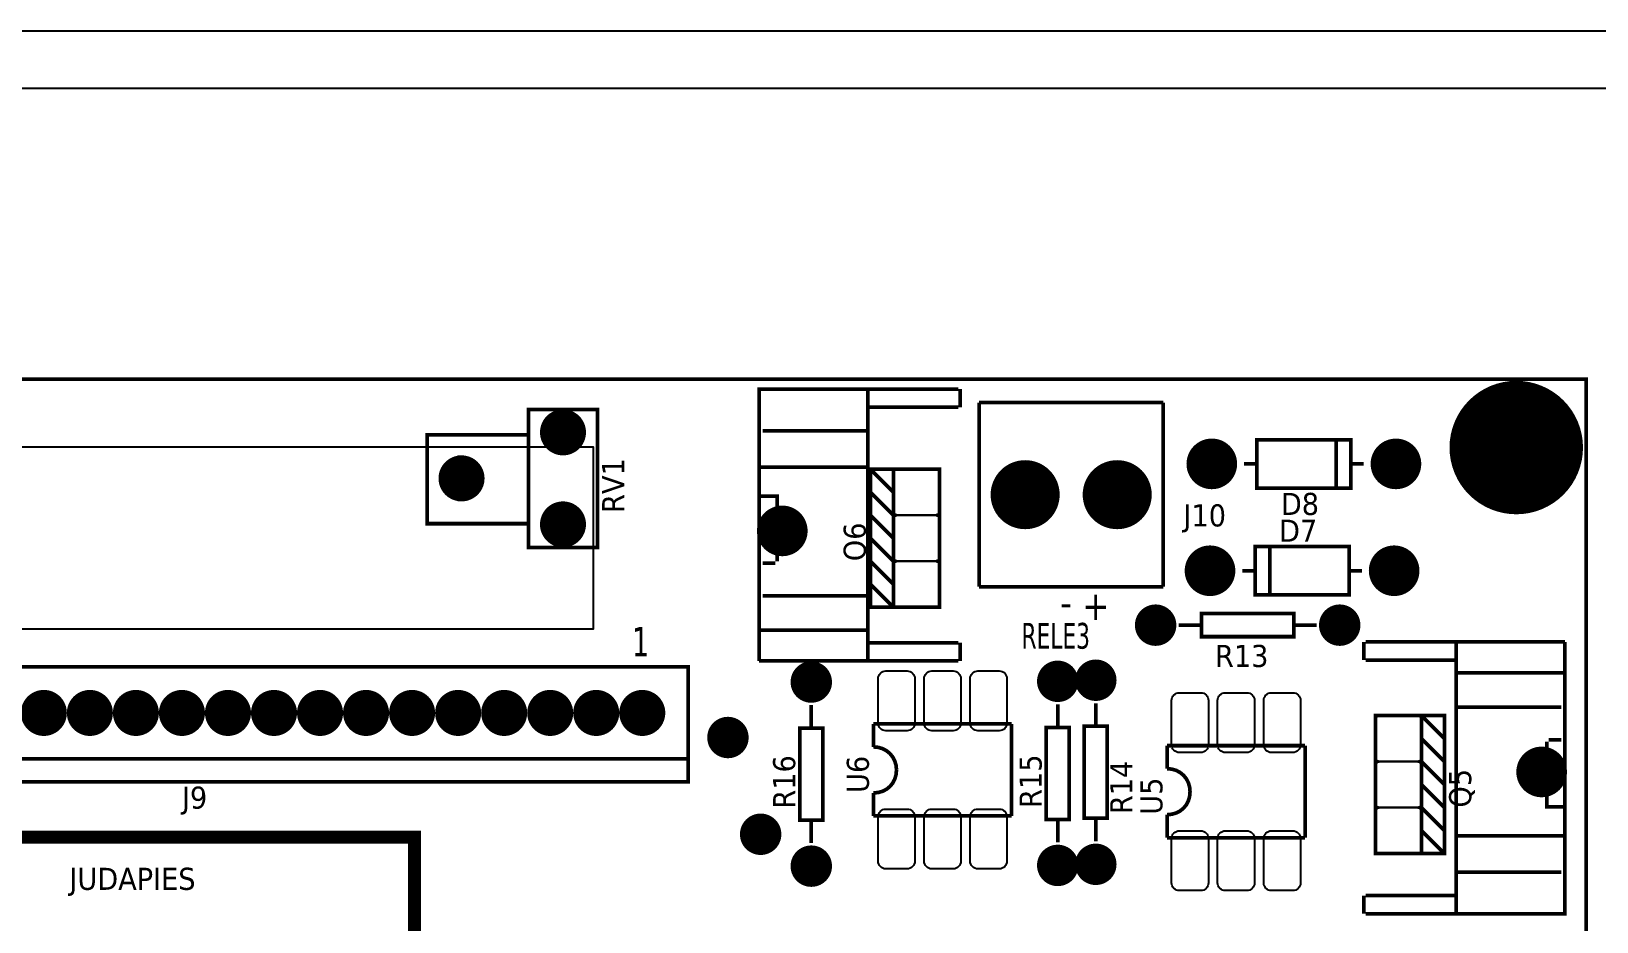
# Model space of a CAD drawing. Header units: millimetres. Extents: x 123.5 to 144.3, y 105.4 to 121.6.
# Drawn here: x 128.6 to 133.7, y 113.03 to 115.93 of the extents above; entities that cross this region are included whole.
import ezdxf

# ---------------------------------------------------------------- set-up
doc = ezdxf.new("R2010")
doc.units = ezdxf.units.MM
doc.layers.add('DESC', color=250, linetype='Continuous')
doc.layers.add('WIRES', color=7, linetype='Continuous')
doc.styles.get("Standard").update_dxf_attribs({"font": 'tahoma.ttf'})

# ---------------------------------------------------------------- blocks, each defined once
blk = doc.blocks.new('EPAD')
at = {"const_width": 0.5}
blk.add_lwpolyline([(-0.25, 0, 1), (0.25, 0, 1)], format="xyb", close=True, dxfattribs=at)
blk = doc.blocks.new('TarIncu')
for points, const_width in [([(128.0244, 112.5934), (132.4049, 112.5934), (132.4049, 116.2458), (128.0244, 116.2458), (128.0244, 112.5934)], 0.008), ([(128.0244, 112.5934), (132.4049, 112.5934), (132.4049, 116.2458), (128.0244, 116.2458), (128.0244, 112.5934)], 0.008), ([(128.0244, 112.5934), (132.4049, 112.5934), (132.4049, 116.2458), (128.0244, 116.2458), (128.0244, 112.5934)], 0.008), ([(130.6077, 115.6338), (130.6077, 116.2244), (131.0408, 116.2244)], 0.008), ([(130.6077, 115.6338), (130.6077, 116.2244), (131.0408, 116.2244)], 0.008), ([(130.6077, 115.6338), (130.6077, 116.2244), (131.0408, 116.2244)], 0.008), ([(130.8439, 115.6338), (130.8439, 116.2204)], 0.008), ([(130.8439, 115.6338), (130.8439, 116.2204)], 0.008), ([(130.8439, 115.6338), (130.8439, 116.2204)], 0.008), ([(131.0447, 116.185), (131.0447, 116.2244)], 0.008), ([(131.0447, 116.185), (131.0447, 116.2244)], 0.008), ([(131.0447, 116.185), (131.0447, 116.2244)], 0.008), ([(130.1068, 115.8804), (130.2568, 115.8804), (130.2568, 116.1804), (130.1068, 116.1804), (130.1068, 115.8804)], 0.008), ([(130.1068, 115.8804), (130.2568, 115.8804), (130.2568, 116.1804), (130.1068, 116.1804), (130.1068, 115.8804)], 0.008), ([(130.1068, 115.8804), (130.2568, 115.8804), (130.2568, 116.1804), (130.1068, 116.1804), (130.1068, 115.8804)], 0.008), ([(131.0408, 116.185), (130.8439, 116.185)], 0.008), ([(131.0408, 116.185), (130.8439, 116.185)], 0.008), ([(131.0408, 116.185), (130.8439, 116.185)], 0.008), ([(131.0858, 115.795), (131.0858, 116.195)], 0.008), ([(131.4858, 116.195), (131.0858, 116.195)], 0.008), ([(131.0858, 115.795), (131.0858, 116.195)], 0.008), ([(131.4858, 116.195), (131.0858, 116.195)], 0.008), ([(131.0858, 115.795), (131.0858, 116.195)], 0.008), ([(131.4858, 116.195), (131.0858, 116.195)], 0.008), ([(131.4858, 115.795), (131.4858, 116.195)], 0.008), ([(131.4858, 115.795), (131.4858, 116.195)], 0.008), ([(131.4858, 115.795), (131.4858, 116.195)], 0.008), ([(130.6156, 116.1338), (130.8439, 116.1338)], 0.008), ([(130.6156, 116.1338), (130.8439, 116.1338)], 0.008), ([(130.6156, 116.1338), (130.8439, 116.1338)], 0.008), ([(129.8866, 115.932), (130.107, 115.932), (130.107, 116.1249), (129.8866, 116.1249), (129.8866, 115.932)], 0.008), ([(129.8866, 115.932), (130.107, 115.932), (130.107, 116.1249), (129.8866, 116.1249), (129.8866, 115.932)], 0.008), ([(129.8866, 115.932), (130.107, 115.932), (130.107, 116.1249), (129.8866, 116.1249), (129.8866, 115.932)], 0.008), ([(131.6893, 116.0089), (131.8933, 116.0089), (131.8933, 116.1139), (131.6893, 116.1139), (131.6893, 116.0089)], 0.008), ([(131.6893, 116.0089), (131.8933, 116.0089), (131.8933, 116.1139), (131.6893, 116.1139), (131.6893, 116.0089)], 0.008), ([(131.6893, 116.0089), (131.8933, 116.0089), (131.8933, 116.1139), (131.6893, 116.1139), (131.6893, 116.0089)], 0.008), ([(131.8613, 116.0099), (131.8613, 116.1129)], 0.008), ([(131.8613, 116.0099), (131.8613, 116.1129)], 0.008), ([(131.8613, 116.0099), (131.8613, 116.1129)], 0.008), ([(129.9568, 115.9804), (129.9568, 116.0804)], 0.008), ([(129.9568, 115.9804), (129.9568, 116.0804)], 0.008), ([(129.9568, 115.9804), (129.9568, 116.0804)], 0.008), ([(131.6893, 116.0619), (131.6613, 116.0619)], 0.008), ([(131.6893, 116.0619), (131.6613, 116.0619)], 0.008), ([(131.6893, 116.0619), (131.6613, 116.0619)], 0.008), ([(131.9213, 116.0619), (131.8933, 116.0619)], 0.008), ([(131.9213, 116.0619), (131.8933, 116.0619)], 0.008), ([(131.9213, 116.0619), (131.8933, 116.0619)], 0.008), ([(130.6117, 116.0551), (130.8439, 116.0551)], 0.008), ([(130.6117, 116.0551), (130.8439, 116.0551)], 0.008), ([(130.6117, 116.0551), (130.8439, 116.0551)], 0.008), ([(130.8996, 115.7505), (130.9996, 115.7505), (130.9996, 116.0505), (130.8996, 116.0505), (130.8996, 115.7505), (130.8496, 115.7505), (130.8496, 116.0505), (130.8996, 116.0505)], 0.008), ([(130.8996, 116.0005), (130.8496, 116.0505)], 0.008), ([(130.8996, 115.7505), (130.9996, 115.7505), (130.9996, 116.0505), (130.8996, 116.0505), (130.8996, 115.7505), (130.8496, 115.7505), (130.8496, 116.0505), (130.8996, 116.0505)], 0.008), ([(130.8996, 116.0005), (130.8496, 116.0505)], 0.008), ([(130.8996, 115.7505), (130.9996, 115.7505), (130.9996, 116.0505), (130.8996, 116.0505), (130.8996, 115.7505), (130.8496, 115.7505), (130.8496, 116.0505), (130.8996, 116.0505)], 0.008), ([(130.8996, 116.0005), (130.8496, 116.0505)], 0.008), ([(130.8996, 115.9505), (130.8496, 116.0005)], 0.008), ([(130.8996, 115.9505), (130.8496, 116.0005)], 0.008), ([(130.8996, 115.9505), (130.8496, 116.0005)], 0.008), ([(130.651, 115.9921), (130.6117, 115.9921)], 0.008), ([(130.651, 115.9921), (130.6117, 115.9921)], 0.008), ([(130.651, 115.9921), (130.6117, 115.9921)], 0.008), ([(130.6471, 115.8503), (130.6471, 115.8858), (130.6904, 115.8858), (130.6904, 115.9488), (130.651, 115.9488), (130.6471, 115.9488), (130.6471, 115.9921)], 0.008), ([(130.6471, 115.8503), (130.6471, 115.8858), (130.6904, 115.8858), (130.6904, 115.9488), (130.651, 115.9488), (130.6471, 115.9488), (130.6471, 115.9921)], 0.008), ([(130.6471, 115.8503), (130.6471, 115.8858), (130.6904, 115.8858), (130.6904, 115.9488), (130.651, 115.9488), (130.6471, 115.9488), (130.6471, 115.9921)], 0.008), ([(130.8996, 115.9005), (130.8496, 115.9505)], 0.008), ([(130.8996, 115.9005), (130.8496, 115.9505)], 0.008), ([(130.8996, 115.9005), (130.8496, 115.9505)], 0.008), ([(130.8996, 115.8505), (130.8496, 115.9005)], 0.008), ([(130.8996, 115.8505), (130.8496, 115.9005)], 0.008), ([(130.8996, 115.8505), (130.8496, 115.9005)], 0.008), ([(131.6854, 115.7777), (131.8894, 115.7777), (131.8894, 115.8827), (131.6854, 115.8827), (131.6854, 115.7777)], 0.008), ([(131.6854, 115.7777), (131.8894, 115.7777), (131.8894, 115.8827), (131.6854, 115.8827), (131.6854, 115.7777)], 0.008), ([(131.6854, 115.7777), (131.8894, 115.7777), (131.8894, 115.8827), (131.6854, 115.8827), (131.6854, 115.7777)], 0.008), ([(131.7174, 115.8817), (131.7174, 115.7787)], 0.008), ([(131.7174, 115.8817), (131.7174, 115.7787)], 0.008), ([(131.7174, 115.8817), (131.7174, 115.7787)], 0.008), ([(130.6156, 115.8464), (130.6432, 115.8464)], 0.008), ([(130.6156, 115.8464), (130.6432, 115.8464)], 0.008), ([(130.6156, 115.8464), (130.6432, 115.8464)], 0.008), ([(130.8996, 115.8005), (130.8496, 115.8505)], 0.008), ([(130.8996, 115.8005), (130.8496, 115.8505)], 0.008), ([(130.8996, 115.8005), (130.8496, 115.8505)], 0.008), ([(131.6574, 115.8297), (131.6854, 115.8297)], 0.008), ([(131.6574, 115.8297), (131.6854, 115.8297)], 0.008), ([(131.6574, 115.8297), (131.6854, 115.8297)], 0.008), ([(131.8894, 115.8297), (131.9174, 115.8297)], 0.008), ([(131.8894, 115.8297), (131.9174, 115.8297)], 0.008), ([(131.8894, 115.8297), (131.9174, 115.8297)], 0.008), ([(130.8996, 115.7505), (130.8496, 115.8005)], 0.008), ([(130.8996, 115.7505), (130.8496, 115.8005)], 0.008), ([(130.8996, 115.7505), (130.8496, 115.8005)], 0.008), ([(131.4858, 115.795), (131.0858, 115.795)], 0.008), ([(131.4858, 115.795), (131.0858, 115.795)], 0.008), ([(131.4858, 115.795), (131.0858, 115.795)], 0.008), ([(130.6156, 115.7755), (130.8439, 115.7755)], 0.008), ([(130.6156, 115.7755), (130.8439, 115.7755)], 0.008), ([(130.6156, 115.7755), (130.8439, 115.7755)], 0.008), ([(131.5692, 115.6865), (131.7692, 115.6865), (131.7692, 115.7365), (131.5692, 115.7365), (131.5692, 115.6865)], 0.008), ([(131.5692, 115.6865), (131.7692, 115.6865), (131.7692, 115.7365), (131.5692, 115.7365), (131.5692, 115.6865)], 0.008), ([(131.5692, 115.6865), (131.7692, 115.6865), (131.7692, 115.7365), (131.5692, 115.7365), (131.5692, 115.6865)], 0.008), ([(130.6117, 115.7007), (130.84, 115.7007)], 0.008), ([(130.6117, 115.7007), (130.84, 115.7007)], 0.008), ([(130.6117, 115.7007), (130.84, 115.7007)], 0.008), ([(131.5192, 115.7115), (131.5692, 115.7115)], 0.008), ([(131.5192, 115.7115), (131.5692, 115.7115)], 0.008), ([(131.5192, 115.7115), (131.5692, 115.7115)], 0.008), ([(131.7692, 115.7115), (131.8192, 115.7115)], 0.008), ([(131.7692, 115.7115), (131.8192, 115.7115)], 0.008), ([(131.7692, 115.7115), (131.8192, 115.7115)], 0.008), ([(131.0408, 115.6732), (130.8439, 115.6732)], 0.008), ([(131.0408, 115.6732), (130.8439, 115.6732)], 0.008), ([(131.0408, 115.6732), (130.8439, 115.6732)], 0.008), ([(131.0447, 115.6338), (131.0447, 115.6732)], 0.008), ([(131.0447, 115.6338), (131.0447, 115.6732)], 0.008), ([(131.0447, 115.6338), (131.0447, 115.6732)], 0.008), ([(131.9213, 115.6751), (131.9213, 115.6357)], 0.008), ([(131.9213, 115.6751), (131.9213, 115.6357)], 0.008), ([(131.9213, 115.6751), (131.9213, 115.6357)], 0.008), ([(132.3583, 115.6751), (131.9253, 115.6751)], 0.008), ([(132.3583, 115.6751), (132.3583, 115.0846), (131.9253, 115.0846)], 0.008), ([(132.3583, 115.6751), (131.9253, 115.6751)], 0.008), ([(132.3583, 115.6751), (132.3583, 115.0846), (131.9253, 115.0846)], 0.008), ([(132.3583, 115.6751), (131.9253, 115.6751)], 0.008), ([(132.3583, 115.6751), (132.3583, 115.0846), (131.9253, 115.0846)], 0.008), ([(132.1221, 115.6751), (132.1221, 115.0885)], 0.008), ([(132.1221, 115.6751), (132.1221, 115.0885)], 0.008), ([(132.1221, 115.6751), (132.1221, 115.0885)], 0.008), ([(128.354, 115.3708), (130.454, 115.3708), (130.454, 115.6208), (128.354, 115.6208), (128.354, 115.3708)], 0.008), ([(128.354, 115.3708), (130.454, 115.3708), (130.454, 115.6208), (128.354, 115.6208), (128.354, 115.3708)], 0.008), ([(128.354, 115.3708), (130.454, 115.3708), (130.454, 115.6208), (128.354, 115.6208), (128.354, 115.3708)], 0.008), ([(130.6077, 115.6338), (131.0408, 115.6338)], 0.008), ([(130.6077, 115.6338), (131.0408, 115.6338)], 0.008), ([(130.6077, 115.6338), (131.0408, 115.6338)], 0.008), ([(131.9253, 115.6357), (132.1221, 115.6357)], 0.008), ([(131.9253, 115.6357), (132.1221, 115.6357)], 0.008), ([(131.9253, 115.6357), (132.1221, 115.6357)], 0.008), ([(132.3544, 115.6082), (132.126, 115.6082)], 0.008), ([(132.3544, 115.6082), (132.126, 115.6082)], 0.008), ([(132.3544, 115.6082), (132.126, 115.6082)], 0.008), ([(130.7212, 115.4879), (130.7212, 115.5379)], 0.008), ([(130.7212, 115.4879), (130.7212, 115.5379)], 0.008), ([(130.7212, 115.4879), (130.7212, 115.5379)], 0.008), ([(131.2566, 115.4895), (131.2566, 115.5395)], 0.008), ([(131.2566, 115.4895), (131.2566, 115.5395)], 0.008), ([(131.2566, 115.4895), (131.2566, 115.5395)], 0.008), ([(131.3393, 115.4919), (131.3393, 115.5419)], 0.008), ([(131.3393, 115.4919), (131.3393, 115.5419)], 0.008), ([(131.3393, 115.4919), (131.3393, 115.5419)], 0.008), ([(132.3505, 115.5334), (132.1221, 115.5334)], 0.008), ([(132.3505, 115.5334), (132.1221, 115.5334)], 0.008), ([(132.3505, 115.5334), (132.1221, 115.5334)], 0.008), ([(130.6962, 115.2879), (130.7462, 115.2879), (130.7462, 115.4879), (130.6962, 115.4879), (130.6962, 115.2879)], 0.008), ([(130.6962, 115.2879), (130.7462, 115.2879), (130.7462, 115.4879), (130.6962, 115.4879), (130.6962, 115.2879)], 0.008), ([(130.6962, 115.2879), (130.7462, 115.2879), (130.7462, 115.4879), (130.6962, 115.4879), (130.6962, 115.2879)], 0.008), ([(130.8563, 115.447), (130.8563, 115.497)], 0.008), ([(130.8563, 115.497), (131.1563, 115.497)], 0.008), ([(130.8563, 115.447), (130.8563, 115.497)], 0.008), ([(130.8563, 115.497), (131.1563, 115.497)], 0.008), ([(130.8563, 115.447), (130.8563, 115.497)], 0.008), ([(130.8563, 115.497), (131.1563, 115.497)], 0.008), ([(131.1563, 115.297), (131.1563, 115.497)], 0.008), ([(131.1563, 115.297), (131.1563, 115.497)], 0.008), ([(131.1563, 115.297), (131.1563, 115.497)], 0.008), ([(131.2316, 115.2895), (131.2816, 115.2895), (131.2816, 115.4895), (131.2316, 115.4895), (131.2316, 115.2895)], 0.008), ([(131.2316, 115.2895), (131.2816, 115.2895), (131.2816, 115.4895), (131.2316, 115.4895), (131.2316, 115.2895)], 0.008), ([(131.2316, 115.2895), (131.2816, 115.2895), (131.2816, 115.4895), (131.2316, 115.4895), (131.2316, 115.2895)], 0.008), ([(131.3143, 115.2919), (131.3643, 115.2919), (131.3643, 115.4919), (131.3143, 115.4919), (131.3143, 115.2919)], 0.008), ([(131.3143, 115.2919), (131.3643, 115.2919), (131.3643, 115.4919), (131.3143, 115.4919), (131.3143, 115.2919)], 0.008), ([(131.3143, 115.2919), (131.3643, 115.2919), (131.3643, 115.4919), (131.3143, 115.4919), (131.3143, 115.2919)], 0.008), ([(131.9468, 115.2151), (132.0468, 115.2151), (132.0468, 115.5151), (131.9468, 115.5151), (131.9468, 115.2151)], 0.008), ([(131.9468, 115.2151), (132.0468, 115.2151), (132.0468, 115.5151), (131.9468, 115.5151), (131.9468, 115.2151)], 0.008), ([(131.9468, 115.2151), (132.0468, 115.2151), (132.0468, 115.5151), (131.9468, 115.5151), (131.9468, 115.2151)], 0.008), ([(132.0468, 115.5151), (132.0968, 115.5151), (132.0968, 115.2151), (132.0468, 115.2151)], 0.008), ([(132.0468, 115.5151), (132.0968, 115.4651)], 0.008), ([(132.0468, 115.5151), (132.0968, 115.5151), (132.0968, 115.2151), (132.0468, 115.2151)], 0.008), ([(132.0468, 115.5151), (132.0968, 115.4651)], 0.008), ([(132.0468, 115.5151), (132.0968, 115.5151), (132.0968, 115.2151), (132.0468, 115.2151)], 0.008), ([(132.0468, 115.5151), (132.0968, 115.4651)], 0.008), ([(131.494, 115.3997), (131.494, 115.4497)], 0.008), ([(131.494, 115.4497), (131.794, 115.4497)], 0.008), ([(131.494, 115.3997), (131.494, 115.4497)], 0.008), ([(131.494, 115.4497), (131.794, 115.4497)], 0.008), ([(131.494, 115.3997), (131.494, 115.4497)], 0.008), ([(131.494, 115.4497), (131.794, 115.4497)], 0.008), ([(131.794, 115.2497), (131.794, 115.4497)], 0.008), ([(131.794, 115.2497), (131.794, 115.4497)], 0.008), ([(131.794, 115.2497), (131.794, 115.4497)], 0.008), ([(132.0468, 115.4651), (132.0968, 115.4151)], 0.008), ([(132.0468, 115.4651), (132.0968, 115.4151)], 0.008), ([(132.0468, 115.4651), (132.0968, 115.4151)], 0.008), ([(132.319, 115.4586), (132.319, 115.4231), (132.2756, 115.4231), (132.2756, 115.3601), (132.315, 115.3601), (132.319, 115.3601), (132.319, 115.3168)], 0.008), ([(132.319, 115.4586), (132.319, 115.4231), (132.2756, 115.4231), (132.2756, 115.3601), (132.315, 115.3601), (132.319, 115.3601), (132.319, 115.3168)], 0.008), ([(132.319, 115.4586), (132.319, 115.4231), (132.2756, 115.4231), (132.2756, 115.3601), (132.315, 115.3601), (132.319, 115.3601), (132.319, 115.3168)], 0.008), ([(132.3505, 115.4625), (132.3229, 115.4625)], 0.008), ([(132.3505, 115.4625), (132.3229, 115.4625)], 0.008), ([(132.3505, 115.4625), (132.3229, 115.4625)], 0.008), ([(130.454, 115.4208), (128.354, 115.4208)], 0.008), ([(130.454, 115.4208), (128.354, 115.4208)], 0.008), ([(130.454, 115.4208), (128.354, 115.4208)], 0.008), ([(130.9063, 115.397), (130.9053, 115.4072), (130.9025, 115.4166), (130.8981, 115.4251), (130.8921, 115.4325), (130.8848, 115.4385), (130.8763, 115.4431), (130.8667, 115.446), (130.8563, 115.447)], 0.008), ([(130.9063, 115.397), (130.9053, 115.4072), (130.9025, 115.4166), (130.8981, 115.4251), (130.8921, 115.4325), (130.8848, 115.4385), (130.8763, 115.4431), (130.8667, 115.446), (130.8563, 115.447)], 0.008), ([(130.9063, 115.397), (130.9053, 115.4072), (130.9025, 115.4166), (130.8981, 115.4251), (130.8921, 115.4325), (130.8848, 115.4385), (130.8763, 115.4431), (130.8667, 115.446), (130.8563, 115.447)], 0.008), ([(132.0468, 115.4151), (132.0968, 115.3651)], 0.008), ([(132.0468, 115.4151), (132.0968, 115.3651)], 0.008), ([(132.0468, 115.4151), (132.0968, 115.3651)], 0.008), ([(130.9063, 115.397), (130.9053, 115.3865), (130.9025, 115.3769), (130.8981, 115.3684), (130.8921, 115.3611), (130.8848, 115.3551), (130.8763, 115.3507), (130.8667, 115.3479), (130.8563, 115.347)], 0.008), ([(130.9063, 115.397), (130.9053, 115.3865), (130.9025, 115.3769), (130.8981, 115.3684), (130.8921, 115.3611), (130.8848, 115.3551), (130.8763, 115.3507), (130.8667, 115.3479), (130.8563, 115.347)], 0.008), ([(130.9063, 115.397), (130.9053, 115.3865), (130.9025, 115.3769), (130.8981, 115.3684), (130.8921, 115.3611), (130.8848, 115.3551), (130.8763, 115.3507), (130.8667, 115.3479), (130.8563, 115.347)], 0.008), ([(131.544, 115.3497), (131.5431, 115.3599), (131.5403, 115.3694), (131.5359, 115.3779), (131.5299, 115.3852), (131.5226, 115.3913), (131.5141, 115.3959), (131.5045, 115.3987), (131.494, 115.3997)], 0.008), ([(131.544, 115.3497), (131.5431, 115.3599), (131.5403, 115.3694), (131.5359, 115.3779), (131.5299, 115.3852), (131.5226, 115.3913), (131.5141, 115.3959), (131.5045, 115.3987), (131.494, 115.3997)], 0.008), ([(131.544, 115.3497), (131.5431, 115.3599), (131.5403, 115.3694), (131.5359, 115.3779), (131.5299, 115.3852), (131.5226, 115.3913), (131.5141, 115.3959), (131.5045, 115.3987), (131.494, 115.3997)], 0.008), ([(130.8563, 115.297), (130.8563, 115.347)], 0.008), ([(130.8563, 115.297), (130.8563, 115.347)], 0.008), ([(130.8563, 115.297), (130.8563, 115.347)], 0.008), ([(131.544, 115.3497), (131.5431, 115.3393), (131.5403, 115.3297), (131.5359, 115.3212), (131.5299, 115.3139), (131.5226, 115.3079), (131.5141, 115.3035), (131.5045, 115.3007), (131.494, 115.2997)], 0.008), ([(131.544, 115.3497), (131.5431, 115.3393), (131.5403, 115.3297), (131.5359, 115.3212), (131.5299, 115.3139), (131.5226, 115.3079), (131.5141, 115.3035), (131.5045, 115.3007), (131.494, 115.2997)], 0.008), ([(131.544, 115.3497), (131.5431, 115.3393), (131.5403, 115.3297), (131.5359, 115.3212), (131.5299, 115.3139), (131.5226, 115.3079), (131.5141, 115.3035), (131.5045, 115.3007), (131.494, 115.2997)], 0.008), ([(132.0468, 115.3651), (132.0968, 115.3151)], 0.008), ([(132.0468, 115.3651), (132.0968, 115.3151)], 0.008), ([(132.0468, 115.3651), (132.0968, 115.3151)], 0.008), ([(132.0468, 115.3151), (132.0968, 115.2651)], 0.008), ([(132.0468, 115.3151), (132.0968, 115.2651)], 0.008), ([(132.0468, 115.3151), (132.0968, 115.2651)], 0.008), ([(132.315, 115.3168), (132.3544, 115.3168)], 0.008), ([(132.315, 115.3168), (132.3544, 115.3168)], 0.008), ([(132.315, 115.3168), (132.3544, 115.3168)], 0.008), ([(130.7212, 115.2379), (130.7212, 115.2879)], 0.008), ([(130.7212, 115.2379), (130.7212, 115.2879)], 0.008), ([(130.7212, 115.2379), (130.7212, 115.2879)], 0.008), ([(130.8563, 115.297), (131.1563, 115.297)], 0.008), ([(130.8563, 115.297), (131.1563, 115.297)], 0.008), ([(130.8563, 115.297), (131.1563, 115.297)], 0.008), ([(131.2566, 115.2395), (131.2566, 115.2895)], 0.008), ([(131.2566, 115.2395), (131.2566, 115.2895)], 0.008), ([(131.2566, 115.2395), (131.2566, 115.2895)], 0.008), ([(131.3393, 115.2419), (131.3393, 115.2919)], 0.008), ([(131.3393, 115.2419), (131.3393, 115.2919)], 0.008), ([(131.3393, 115.2419), (131.3393, 115.2919)], 0.008), ([(131.494, 115.2497), (131.494, 115.2997)], 0.008), ([(131.494, 115.2497), (131.494, 115.2997)], 0.008), ([(131.494, 115.2497), (131.494, 115.2997)], 0.008), ([(128.9535, 114.9596), (129.859, 114.9596), (129.859, 115.2509), (128.9535, 115.2509), (128.9535, 114.9596)], 0.028), ([(128.9535, 114.9596), (129.859, 114.9596), (129.859, 115.2509), (128.9535, 115.2509), (128.9535, 114.9596)], 0.028), ([(128.9535, 114.9596), (129.859, 114.9596), (129.859, 115.2509), (128.9535, 115.2509), (128.9535, 114.9596)], 0.028), ([(131.494, 115.2497), (131.794, 115.2497)], 0.008), ([(131.494, 115.2497), (131.794, 115.2497)], 0.008), ([(131.494, 115.2497), (131.794, 115.2497)], 0.008), ([(132.0468, 115.2651), (132.0968, 115.2151)], 0.008), ([(132.0468, 115.2651), (132.0968, 115.2151)], 0.008), ([(132.0468, 115.2651), (132.0968, 115.2151)], 0.008), ([(132.3544, 115.2538), (132.1221, 115.2538)], 0.008), ([(132.3544, 115.2538), (132.1221, 115.2538)], 0.008), ([(132.3544, 115.2538), (132.1221, 115.2538)], 0.008), ([(132.3505, 115.1751), (132.1221, 115.1751)], 0.008), ([(132.3505, 115.1751), (132.1221, 115.1751)], 0.008), ([(132.3505, 115.1751), (132.1221, 115.1751)], 0.008), ([(131.9213, 115.1239), (131.9213, 115.0846)], 0.008), ([(131.9213, 115.1239), (131.9213, 115.0846)], 0.008), ([(131.9213, 115.1239), (131.9213, 115.0846)], 0.008), ([(131.9253, 115.1239), (132.1221, 115.1239)], 0.008), ([(131.9253, 115.1239), (132.1221, 115.1239)], 0.008), ([(131.9253, 115.1239), (132.1221, 115.1239)], 0.008)]:
    blk.add_lwpolyline(points, dxfattribs=dict(const_width=const_width))
blk.add_lwpolyline([(128.3678, 115.7035), (130.2481, 115.7035), (130.2481, 116.098), (128.3678, 116.098), (128.3678, 115.7035)])
for points in [[(130.8996, 115.9605), (130.8996, 116.0405), (130.8996, 116.0416), (130.8998, 116.0426), (130.9, 116.0435), (130.9003, 116.0445), (130.9007, 116.0453), (130.9012, 116.0462), (130.9018, 116.0469), (130.9025, 116.0476), (130.9032, 116.0483), (130.9039, 116.0488), (130.9047, 116.0493), (130.9056, 116.0497), (130.9066, 116.0501), (130.9075, 116.0503), (130.9085, 116.0505), (130.9096, 116.0505), (130.9896, 116.0505), (130.9906, 116.0505), (130.9916, 116.0503), (130.9926, 116.0501), (130.9935, 116.0497), (130.9944, 116.0493), (130.9952, 116.0488), (130.996, 116.0483), (130.9967, 116.0476), (130.9973, 116.0469), (130.9979, 116.0462), (130.9984, 116.0453), (130.9988, 116.0445), (130.9991, 116.0435), (130.9994, 116.0426), (130.9995, 116.0416), (130.9996, 116.0405), (130.9996, 115.9605), (130.9995, 115.9595), (130.9994, 115.9585), (130.9991, 115.9575), (130.9988, 115.9566), (130.9984, 115.9557), (130.9979, 115.9549), (130.9973, 115.9541), (130.9967, 115.9534), (130.996, 115.9528), (130.9952, 115.9522), (130.9944, 115.9517), (130.9935, 115.9513), (130.9926, 115.951), (130.9916, 115.9507), (130.9906, 115.9506), (130.9896, 115.9505), (130.9096, 115.9505), (130.9085, 115.9506), (130.9075, 115.9507), (130.9066, 115.951), (130.9056, 115.9513), (130.9047, 115.9517), (130.9039, 115.9522), (130.9032, 115.9528), (130.9025, 115.9534), (130.9018, 115.9541), (130.9012, 115.9549), (130.9007, 115.9557), (130.9003, 115.9566), (130.9, 115.9575), (130.8998, 115.9585), (130.8996, 115.9595), (130.8996, 115.9605)], [(130.8996, 115.8605), (130.8996, 115.9405), (130.8996, 115.9416), (130.8998, 115.9426), (130.9, 115.9435), (130.9003, 115.9445), (130.9007, 115.9453), (130.9012, 115.9462), (130.9018, 115.9469), (130.9025, 115.9476), (130.9032, 115.9483), (130.9039, 115.9488), (130.9047, 115.9493), (130.9056, 115.9497), (130.9066, 115.9501), (130.9075, 115.9503), (130.9085, 115.9505), (130.9096, 115.9505), (130.9896, 115.9505), (130.9906, 115.9505), (130.9916, 115.9503), (130.9926, 115.9501), (130.9935, 115.9497), (130.9944, 115.9493), (130.9952, 115.9488), (130.996, 115.9483), (130.9967, 115.9476), (130.9973, 115.9469), (130.9979, 115.9462), (130.9984, 115.9453), (130.9988, 115.9445), (130.9991, 115.9435), (130.9994, 115.9426), (130.9995, 115.9416), (130.9996, 115.9405), (130.9996, 115.8605), (130.9995, 115.8595), (130.9994, 115.8585), (130.9991, 115.8575), (130.9988, 115.8566), (130.9984, 115.8557), (130.9979, 115.8549), (130.9973, 115.8541), (130.9967, 115.8534), (130.996, 115.8528), (130.9952, 115.8522), (130.9944, 115.8517), (130.9935, 115.8513), (130.9926, 115.851), (130.9916, 115.8507), (130.9906, 115.8506), (130.9896, 115.8505), (130.9096, 115.8505), (130.9085, 115.8506), (130.9075, 115.8507), (130.9066, 115.851), (130.9056, 115.8513), (130.9047, 115.8517), (130.9039, 115.8522), (130.9032, 115.8528), (130.9025, 115.8534), (130.9018, 115.8541), (130.9012, 115.8549), (130.9007, 115.8557), (130.9003, 115.8566), (130.9, 115.8575), (130.8998, 115.8585), (130.8996, 115.8595), (130.8996, 115.8605)], [(130.8996, 115.7605), (130.8996, 115.8405), (130.8996, 115.8416), (130.8998, 115.8426), (130.9, 115.8435), (130.9003, 115.8445), (130.9007, 115.8453), (130.9012, 115.8462), (130.9018, 115.8469), (130.9025, 115.8476), (130.9032, 115.8483), (130.9039, 115.8488), (130.9047, 115.8493), (130.9056, 115.8497), (130.9066, 115.8501), (130.9075, 115.8503), (130.9085, 115.8505), (130.9096, 115.8505), (130.9896, 115.8505), (130.9906, 115.8505), (130.9916, 115.8503), (130.9926, 115.8501), (130.9935, 115.8497), (130.9944, 115.8493), (130.9952, 115.8488), (130.996, 115.8483), (130.9967, 115.8476), (130.9973, 115.8469), (130.9979, 115.8462), (130.9984, 115.8453), (130.9988, 115.8445), (130.9991, 115.8435), (130.9994, 115.8426), (130.9995, 115.8416), (130.9996, 115.8405), (130.9996, 115.7605), (130.9995, 115.7595), (130.9994, 115.7585), (130.9991, 115.7575), (130.9988, 115.7566), (130.9984, 115.7557), (130.9979, 115.7549), (130.9973, 115.7541), (130.9967, 115.7534), (130.996, 115.7528), (130.9952, 115.7522), (130.9944, 115.7517), (130.9935, 115.7513), (130.9926, 115.751), (130.9916, 115.7507), (130.9906, 115.7506), (130.9896, 115.7505), (130.9096, 115.7505), (130.9085, 115.7506), (130.9075, 115.7507), (130.9066, 115.751), (130.9056, 115.7513), (130.9047, 115.7517), (130.9039, 115.7522), (130.9032, 115.7528), (130.9025, 115.7534), (130.9018, 115.7541), (130.9012, 115.7549), (130.9007, 115.7557), (130.9003, 115.7566), (130.9, 115.7575), (130.8998, 115.7585), (130.8996, 115.7595), (130.8996, 115.7605)], [(130.8833, 115.612), (130.9293, 115.612), (130.9327, 115.6116), (130.9359, 115.6107), (130.9388, 115.6091), (130.9413, 115.6071), (130.9434, 115.6046), (130.9449, 115.6017), (130.9459, 115.5984), (130.9463, 115.595), (130.9463, 115.499), (130.9459, 115.4955), (130.9449, 115.4923), (130.9434, 115.4894), (130.9413, 115.4869), (130.9388, 115.4848), (130.9359, 115.4833), (130.9327, 115.4823), (130.9293, 115.482), (130.8833, 115.482), (130.8798, 115.4823), (130.8766, 115.4833), (130.8737, 115.4848), (130.8712, 115.4869), (130.8691, 115.4894), (130.8676, 115.4923), (130.8666, 115.4955), (130.8663, 115.499), (130.8663, 115.595), (130.8666, 115.5984), (130.8676, 115.6017), (130.8691, 115.6046), (130.8712, 115.6071), (130.8737, 115.6091), (130.8766, 115.6107), (130.8798, 115.6116), (130.8833, 115.612)], [(130.9833, 115.612), (131.0293, 115.612), (131.0327, 115.6116), (131.0359, 115.6107), (131.0388, 115.6091), (131.0413, 115.6071), (131.0434, 115.6046), (131.0449, 115.6017), (131.0459, 115.5984), (131.0463, 115.595), (131.0463, 115.499), (131.0459, 115.4955), (131.0449, 115.4923), (131.0434, 115.4894), (131.0413, 115.4869), (131.0388, 115.4848), (131.0359, 115.4833), (131.0327, 115.4823), (131.0293, 115.482), (130.9833, 115.482), (130.9798, 115.4823), (130.9766, 115.4833), (130.9737, 115.4848), (130.9712, 115.4869), (130.9691, 115.4894), (130.9676, 115.4923), (130.9666, 115.4955), (130.9663, 115.499), (130.9663, 115.595), (130.9666, 115.5984), (130.9676, 115.6017), (130.9691, 115.6046), (130.9712, 115.6071), (130.9737, 115.6091), (130.9766, 115.6107), (130.9798, 115.6116), (130.9833, 115.612)], [(131.0833, 115.612), (131.1293, 115.612), (131.1327, 115.6116), (131.1359, 115.6107), (131.1388, 115.6091), (131.1413, 115.6071), (131.1434, 115.6046), (131.1449, 115.6017), (131.1459, 115.5984), (131.1463, 115.595), (131.1463, 115.499), (131.1459, 115.4955), (131.1449, 115.4923), (131.1434, 115.4894), (131.1413, 115.4869), (131.1388, 115.4848), (131.1359, 115.4833), (131.1327, 115.4823), (131.1293, 115.482), (131.0833, 115.482), (131.0798, 115.4823), (131.0766, 115.4833), (131.0737, 115.4848), (131.0712, 115.4869), (131.0691, 115.4894), (131.0676, 115.4923), (131.0666, 115.4955), (131.0663, 115.499), (131.0663, 115.595), (131.0666, 115.5984), (131.0676, 115.6017), (131.0691, 115.6046), (131.0712, 115.6071), (131.0737, 115.6091), (131.0766, 115.6107), (131.0798, 115.6116), (131.0833, 115.612)], [(131.521, 115.5647), (131.567, 115.5647), (131.5705, 115.5644), (131.5737, 115.5634), (131.5766, 115.5619), (131.5791, 115.5598), (131.5812, 115.5573), (131.5827, 115.5544), (131.5837, 115.5512), (131.584, 115.5477), (131.584, 115.4517), (131.5837, 115.4483), (131.5827, 115.445), (131.5812, 115.4421), (131.5791, 115.4396), (131.5766, 115.4376), (131.5737, 115.436), (131.5705, 115.4351), (131.567, 115.4347), (131.521, 115.4347), (131.5176, 115.4351), (131.5144, 115.436), (131.5115, 115.4376), (131.509, 115.4396), (131.5069, 115.4421), (131.5054, 115.445), (131.5044, 115.4483), (131.504, 115.4517), (131.504, 115.5477), (131.5044, 115.5512), (131.5054, 115.5544), (131.5069, 115.5573), (131.509, 115.5598), (131.5115, 115.5619), (131.5144, 115.5634), (131.5176, 115.5644), (131.521, 115.5647)], [(131.621, 115.5647), (131.667, 115.5647), (131.6705, 115.5644), (131.6737, 115.5634), (131.6766, 115.5619), (131.6791, 115.5598), (131.6812, 115.5573), (131.6827, 115.5544), (131.6837, 115.5512), (131.684, 115.5477), (131.684, 115.4517), (131.6837, 115.4483), (131.6827, 115.445), (131.6812, 115.4421), (131.6791, 115.4396), (131.6766, 115.4376), (131.6737, 115.436), (131.6705, 115.4351), (131.667, 115.4347), (131.621, 115.4347), (131.6176, 115.4351), (131.6144, 115.436), (131.6115, 115.4376), (131.609, 115.4396), (131.6069, 115.4421), (131.6054, 115.445), (131.6044, 115.4483), (131.604, 115.4517), (131.604, 115.5477), (131.6044, 115.5512), (131.6054, 115.5544), (131.6069, 115.5573), (131.609, 115.5598), (131.6115, 115.5619), (131.6144, 115.5634), (131.6176, 115.5644), (131.621, 115.5647)], [(131.721, 115.5647), (131.767, 115.5647), (131.7705, 115.5644), (131.7737, 115.5634), (131.7766, 115.5619), (131.7791, 115.5598), (131.7812, 115.5573), (131.7827, 115.5544), (131.7837, 115.5512), (131.784, 115.5477), (131.784, 115.4517), (131.7837, 115.4483), (131.7827, 115.445), (131.7812, 115.4421), (131.7791, 115.4396), (131.7766, 115.4376), (131.7737, 115.436), (131.7705, 115.4351), (131.767, 115.4347), (131.721, 115.4347), (131.7176, 115.4351), (131.7144, 115.436), (131.7115, 115.4376), (131.709, 115.4396), (131.7069, 115.4421), (131.7054, 115.445), (131.7044, 115.4483), (131.704, 115.4517), (131.704, 115.5477), (131.7044, 115.5512), (131.7054, 115.5544), (131.7069, 115.5573), (131.709, 115.5598), (131.7115, 115.5619), (131.7144, 115.5634), (131.7176, 115.5644), (131.721, 115.5647)], [(132.0468, 115.5051), (132.0468, 115.4251), (132.0468, 115.424), (132.0466, 115.423), (132.0464, 115.4221), (132.046, 115.4211), (132.0456, 115.4203), (132.0451, 115.4194), (132.0446, 115.4187), (132.0439, 115.418), (132.0432, 115.4173), (132.0424, 115.4168), (132.0416, 115.4163), (132.0407, 115.4159), (132.0398, 115.4155), (132.0389, 115.4153), (132.0378, 115.4151), (132.0368, 115.4151), (131.9568, 115.4151), (131.9558, 115.4151), (131.9548, 115.4153), (131.9538, 115.4155), (131.9529, 115.4159), (131.952, 115.4163), (131.9512, 115.4168), (131.9504, 115.4173), (131.9497, 115.418), (131.9491, 115.4187), (131.9485, 115.4194), (131.948, 115.4203), (131.9476, 115.4211), (131.9472, 115.4221), (131.947, 115.423), (131.9469, 115.424), (131.9468, 115.4251), (131.9468, 115.5051), (131.9469, 115.5061), (131.947, 115.5071), (131.9472, 115.5081), (131.9476, 115.509), (131.948, 115.5099), (131.9485, 115.5107), (131.9491, 115.5115), (131.9497, 115.5122), (131.9504, 115.5128), (131.9512, 115.5134), (131.952, 115.5139), (131.9529, 115.5143), (131.9538, 115.5146), (131.9548, 115.5149), (131.9558, 115.515), (131.9568, 115.5151), (132.0368, 115.5151), (132.0378, 115.515), (132.0389, 115.5149), (132.0398, 115.5146), (132.0407, 115.5143), (132.0416, 115.5139), (132.0424, 115.5134), (132.0432, 115.5128), (132.0439, 115.5122), (132.0446, 115.5115), (132.0451, 115.5107), (132.0456, 115.5099), (132.046, 115.509), (132.0464, 115.5081), (132.0466, 115.5071), (132.0468, 115.5061), (132.0468, 115.5051)], [(132.0468, 115.4051), (132.0468, 115.3251), (132.0468, 115.324), (132.0466, 115.323), (132.0464, 115.3221), (132.046, 115.3211), (132.0456, 115.3203), (132.0451, 115.3194), (132.0446, 115.3187), (132.0439, 115.318), (132.0432, 115.3173), (132.0424, 115.3168), (132.0416, 115.3163), (132.0407, 115.3159), (132.0398, 115.3155), (132.0389, 115.3153), (132.0378, 115.3151), (132.0368, 115.3151), (131.9568, 115.3151), (131.9558, 115.3151), (131.9548, 115.3153), (131.9538, 115.3155), (131.9529, 115.3159), (131.952, 115.3163), (131.9512, 115.3168), (131.9504, 115.3173), (131.9497, 115.318), (131.9491, 115.3187), (131.9485, 115.3194), (131.948, 115.3203), (131.9476, 115.3211), (131.9472, 115.3221), (131.947, 115.323), (131.9469, 115.324), (131.9468, 115.3251), (131.9468, 115.4051), (131.9469, 115.4061), (131.947, 115.4071), (131.9472, 115.4081), (131.9476, 115.409), (131.948, 115.4099), (131.9485, 115.4107), (131.9491, 115.4115), (131.9497, 115.4122), (131.9504, 115.4128), (131.9512, 115.4134), (131.952, 115.4139), (131.9529, 115.4143), (131.9538, 115.4146), (131.9548, 115.4149), (131.9558, 115.415), (131.9568, 115.4151), (132.0368, 115.4151), (132.0378, 115.415), (132.0389, 115.4149), (132.0398, 115.4146), (132.0407, 115.4143), (132.0416, 115.4139), (132.0424, 115.4134), (132.0432, 115.4128), (132.0439, 115.4122), (132.0446, 115.4115), (132.0451, 115.4107), (132.0456, 115.4099), (132.046, 115.409), (132.0464, 115.4081), (132.0466, 115.4071), (132.0468, 115.4061), (132.0468, 115.4051)], [(130.8833, 115.312), (130.9293, 115.312), (130.9327, 115.3116), (130.9359, 115.3107), (130.9388, 115.3091), (130.9413, 115.3071), (130.9434, 115.3046), (130.9449, 115.3017), (130.9459, 115.2984), (130.9463, 115.295), (130.9463, 115.199), (130.9459, 115.1955), (130.9449, 115.1923), (130.9434, 115.1894), (130.9413, 115.1869), (130.9388, 115.1848), (130.9359, 115.1833), (130.9327, 115.1823), (130.9293, 115.182), (130.8833, 115.182), (130.8798, 115.1823), (130.8766, 115.1833), (130.8737, 115.1848), (130.8712, 115.1869), (130.8691, 115.1894), (130.8676, 115.1923), (130.8666, 115.1955), (130.8663, 115.199), (130.8663, 115.295), (130.8666, 115.2984), (130.8676, 115.3017), (130.8691, 115.3046), (130.8712, 115.3071), (130.8737, 115.3091), (130.8766, 115.3107), (130.8798, 115.3116), (130.8833, 115.312)], [(130.9833, 115.312), (131.0293, 115.312), (131.0327, 115.3116), (131.0359, 115.3107), (131.0388, 115.3091), (131.0413, 115.3071), (131.0434, 115.3046), (131.0449, 115.3017), (131.0459, 115.2984), (131.0463, 115.295), (131.0463, 115.199), (131.0459, 115.1955), (131.0449, 115.1923), (131.0434, 115.1894), (131.0413, 115.1869), (131.0388, 115.1848), (131.0359, 115.1833), (131.0327, 115.1823), (131.0293, 115.182), (130.9833, 115.182), (130.9798, 115.1823), (130.9766, 115.1833), (130.9737, 115.1848), (130.9712, 115.1869), (130.9691, 115.1894), (130.9676, 115.1923), (130.9666, 115.1955), (130.9663, 115.199), (130.9663, 115.295), (130.9666, 115.2984), (130.9676, 115.3017), (130.9691, 115.3046), (130.9712, 115.3071), (130.9737, 115.3091), (130.9766, 115.3107), (130.9798, 115.3116), (130.9833, 115.312)], [(131.0833, 115.312), (131.1293, 115.312), (131.1327, 115.3116), (131.1359, 115.3107), (131.1388, 115.3091), (131.1413, 115.3071), (131.1434, 115.3046), (131.1449, 115.3017), (131.1459, 115.2984), (131.1463, 115.295), (131.1463, 115.199), (131.1459, 115.1955), (131.1449, 115.1923), (131.1434, 115.1894), (131.1413, 115.1869), (131.1388, 115.1848), (131.1359, 115.1833), (131.1327, 115.1823), (131.1293, 115.182), (131.0833, 115.182), (131.0798, 115.1823), (131.0766, 115.1833), (131.0737, 115.1848), (131.0712, 115.1869), (131.0691, 115.1894), (131.0676, 115.1923), (131.0666, 115.1955), (131.0663, 115.199), (131.0663, 115.295), (131.0666, 115.2984), (131.0676, 115.3017), (131.0691, 115.3046), (131.0712, 115.3071), (131.0737, 115.3091), (131.0766, 115.3107), (131.0798, 115.3116), (131.0833, 115.312)], [(132.0468, 115.3051), (132.0468, 115.2251), (132.0468, 115.224), (132.0466, 115.223), (132.0464, 115.2221), (132.046, 115.2211), (132.0456, 115.2203), (132.0451, 115.2194), (132.0446, 115.2187), (132.0439, 115.218), (132.0432, 115.2173), (132.0424, 115.2168), (132.0416, 115.2163), (132.0407, 115.2159), (132.0398, 115.2155), (132.0389, 115.2153), (132.0378, 115.2151), (132.0368, 115.2151), (131.9568, 115.2151), (131.9558, 115.2151), (131.9548, 115.2153), (131.9538, 115.2155), (131.9529, 115.2159), (131.952, 115.2163), (131.9512, 115.2168), (131.9504, 115.2173), (131.9497, 115.218), (131.9491, 115.2187), (131.9485, 115.2194), (131.948, 115.2203), (131.9476, 115.2211), (131.9472, 115.2221), (131.947, 115.223), (131.9469, 115.224), (131.9468, 115.2251), (131.9468, 115.3051), (131.9469, 115.3061), (131.947, 115.3071), (131.9472, 115.3081), (131.9476, 115.309), (131.948, 115.3099), (131.9485, 115.3107), (131.9491, 115.3115), (131.9497, 115.3122), (131.9504, 115.3128), (131.9512, 115.3134), (131.952, 115.3139), (131.9529, 115.3143), (131.9538, 115.3146), (131.9548, 115.3149), (131.9558, 115.315), (131.9568, 115.3151), (132.0368, 115.3151), (132.0378, 115.315), (132.0389, 115.3149), (132.0398, 115.3146), (132.0407, 115.3143), (132.0416, 115.3139), (132.0424, 115.3134), (132.0432, 115.3128), (132.0439, 115.3122), (132.0446, 115.3115), (132.0451, 115.3107), (132.0456, 115.3099), (132.046, 115.309), (132.0464, 115.3081), (132.0466, 115.3071), (132.0468, 115.3061), (132.0468, 115.3051)], [(131.521, 115.2647), (131.567, 115.2647), (131.5705, 115.2644), (131.5737, 115.2634), (131.5766, 115.2619), (131.5791, 115.2598), (131.5812, 115.2573), (131.5827, 115.2544), (131.5837, 115.2512), (131.584, 115.2477), (131.584, 115.1517), (131.5837, 115.1483), (131.5827, 115.145), (131.5812, 115.1421), (131.5791, 115.1396), (131.5766, 115.1376), (131.5737, 115.136), (131.5705, 115.1351), (131.567, 115.1347), (131.521, 115.1347), (131.5176, 115.1351), (131.5144, 115.136), (131.5115, 115.1376), (131.509, 115.1396), (131.5069, 115.1421), (131.5054, 115.145), (131.5044, 115.1483), (131.504, 115.1517), (131.504, 115.2477), (131.5044, 115.2512), (131.5054, 115.2544), (131.5069, 115.2573), (131.509, 115.2598), (131.5115, 115.2619), (131.5144, 115.2634), (131.5176, 115.2644), (131.521, 115.2647)], [(131.621, 115.2647), (131.667, 115.2647), (131.6705, 115.2644), (131.6737, 115.2634), (131.6766, 115.2619), (131.6791, 115.2598), (131.6812, 115.2573), (131.6827, 115.2544), (131.6837, 115.2512), (131.684, 115.2477), (131.684, 115.1517), (131.6837, 115.1483), (131.6827, 115.145), (131.6812, 115.1421), (131.6791, 115.1396), (131.6766, 115.1376), (131.6737, 115.136), (131.6705, 115.1351), (131.667, 115.1347), (131.621, 115.1347), (131.6176, 115.1351), (131.6144, 115.136), (131.6115, 115.1376), (131.609, 115.1396), (131.6069, 115.1421), (131.6054, 115.145), (131.6044, 115.1483), (131.604, 115.1517), (131.604, 115.2477), (131.6044, 115.2512), (131.6054, 115.2544), (131.6069, 115.2573), (131.609, 115.2598), (131.6115, 115.2619), (131.6144, 115.2634), (131.6176, 115.2644), (131.621, 115.2647)], [(131.721, 115.2647), (131.767, 115.2647), (131.7705, 115.2644), (131.7737, 115.2634), (131.7766, 115.2619), (131.7791, 115.2598), (131.7812, 115.2573), (131.7827, 115.2544), (131.7837, 115.2512), (131.784, 115.2477), (131.784, 115.1517), (131.7837, 115.1483), (131.7827, 115.145), (131.7812, 115.1421), (131.7791, 115.1396), (131.7766, 115.1376), (131.7737, 115.136), (131.7705, 115.1351), (131.767, 115.1347), (131.721, 115.1347), (131.7176, 115.1351), (131.7144, 115.136), (131.7115, 115.1376), (131.709, 115.1396), (131.7069, 115.1421), (131.7054, 115.145), (131.7044, 115.1483), (131.704, 115.1517), (131.704, 115.2477), (131.7044, 115.2512), (131.7054, 115.2544), (131.7069, 115.2573), (131.709, 115.2598), (131.7115, 115.2619), (131.7144, 115.2634), (131.7176, 115.2644), (131.721, 115.2647)]]:
    blk.add_lwpolyline(points, close=True)
for p, xscale, yscale in [((132.2527, 116.0974), 0.29, 0.29), ((130.1818, 116.1304), 0.1, 0.1), ((131.5913, 116.0619), 0.11, 0.11), ((131.9913, 116.0619), 0.11, 0.11), ((129.9614, 116.0304), 0.1, 0.1), ((131.1858, 115.995), 0.15, 0.15), ((131.3858, 115.995), 0.15, 0.15), ((130.1818, 115.9304), 0.1, 0.1), ((130.6582, 115.9163), 0.11, 0.11), ((131.5874, 115.8297), 0.11, 0.11), ((131.9874, 115.8297), 0.11, 0.11), ((131.4692, 115.7115), 0.09, 0.09), ((131.8692, 115.7115), 0.09, 0.09), ((130.7212, 115.5879), 0.09, 0.09), ((131.2566, 115.5895), 0.09, 0.09), ((131.3393, 115.5919), 0.09, 0.09), ((129.054, 115.5208), 0.1, 0.1), ((129.154, 115.5208), 0.1, 0.1), ((129.254, 115.5208), 0.1, 0.1), ((129.354, 115.5208), 0.1, 0.1), ((129.454, 115.5208), 0.1, 0.1), ((129.554, 115.5208), 0.1, 0.1), ((129.654, 115.5208), 0.1, 0.1), ((129.754, 115.5208), 0.1, 0.1), ((129.854, 115.5208), 0.1, 0.1), ((129.954, 115.5208), 0.1, 0.1), ((130.054, 115.5208), 0.1, 0.1), ((130.154, 115.5208), 0.1, 0.1), ((130.254, 115.5208), 0.1, 0.1), ((130.354, 115.5208), 0.1, 0.1), ((130.5401, 115.4674), 0.09, 0.09), ((132.3078, 115.3926), 0.11, 0.11), ((130.6112, 115.2572), 0.09, 0.09), ((130.7212, 115.1879), 0.09, 0.09), ((131.2566, 115.1895), 0.09, 0.09), ((131.3393, 115.1919), 0.09, 0.09)]:
    blk.add_blockref('EPAD', p, dxfattribs=dict(xscale=xscale, yscale=yscale))
for s, height, rotation, width, p in [('RV1', 0.048, 90, 1.041667, (130.3148, 115.9554)), ('RV1', 0.048, 90, 1.041667, (130.3148, 115.9554)), ('RV1', 0.048, 90, 1.041667, (130.3148, 115.9554)), ('Q6', 0.048, 90, 1.041667, (130.8396, 115.8505)), ('Q6', 0.048, 90, 1.041667, (130.8396, 115.8505)), ('Q6', 0.048, 90, 1.041667, (130.8396, 115.8505)), ('+ -', 0.064, 180, 0.9375, (131.3689, 115.7776)), ('+ -', 0.064, 180, 0.9375, (131.3689, 115.7776)), ('+ -', 0.064, 180, 0.9375, (131.3689, 115.7776)), ('R16', 0.048, 90, 1.041667, (130.6862, 115.3129)), ('R16', 0.048, 90, 1.041667, (130.6862, 115.3129)), ('R16', 0.048, 90, 1.041667, (130.6862, 115.3129)), ('U6', 0.048, 90, 1.041667, (130.8463, 115.347)), ('U6', 0.048, 90, 1.041667, (130.8463, 115.347)), ('U6', 0.048, 90, 1.041667, (130.8463, 115.347)), ('R15', 0.048, 90, 1.041667, (131.2216, 115.3145)), ('R15', 0.048, 90, 1.041667, (131.2216, 115.3145)), ('R15', 0.048, 90, 1.041667, (131.2216, 115.3145)), ('R14', 0.048, 90, 1.041667, (131.4185, 115.3011)), ('R14', 0.048, 90, 1.041667, (131.4185, 115.3011)), ('R14', 0.048, 90, 1.041667, (131.4185, 115.3011)), ('Q5', 0.048, 90, 1.041667, (132.1548, 115.3151)), ('Q5', 0.048, 90, 1.041667, (132.1548, 115.3151)), ('Q5', 0.048, 90, 1.041667, (132.1548, 115.3151)), ('U5', 0.048, 90, 1.041667, (131.484, 115.2997)), ('U5', 0.048, 90, 1.041667, (131.484, 115.2997)), ('U5', 0.048, 90, 1.041667, (131.484, 115.2997))]:
    blk.add_text(s, height=height, rotation=rotation, dxfattribs=dict(width=width)).set_placement(p)
for s, height, width, p in [('D8', 0.048, 1.041667, (131.7413, 115.9509)), ('D8', 0.048, 1.041667, (131.7413, 115.9509)), ('D8', 0.048, 1.041667, (131.7413, 115.9509)), ('J10', 0.048, 1.041667, (131.5297, 115.926)), ('J10', 0.048, 1.041667, (131.5297, 115.926)), ('J10', 0.048, 1.041667, (131.5297, 115.926)), ('D7', 0.048, 1.041667, (131.7374, 115.8927)), ('D7', 0.048, 1.041667, (131.7374, 115.8927)), ('D7', 0.048, 1.041667, (131.7374, 115.8927)), ('1', 0.064, 0.78125, (130.3315, 115.6435)), ('1', 0.064, 0.78125, (130.3315, 115.6435)), ('1', 0.064, 0.78125, (130.3315, 115.6435)), ('RELE3', 0.056, 0.714286, (131.1779, 115.6604)), ('RELE3', 0.056, 0.714286, (131.1779, 115.6604)), ('RELE3', 0.056, 0.714286, (131.1779, 115.6604)), ('R13', 0.048, 1.041667, (131.5982, 115.6206)), ('R13', 0.048, 1.041667, (131.5982, 115.6206)), ('R13', 0.048, 1.041667, (131.5982, 115.6206)), ('J9', 0.048, 1.041667, (129.354, 115.3128)), ('J9', 0.048, 1.041667, (129.354, 115.3128)), ('J9', 0.048, 1.041667, (129.354, 115.3128)), ('JUDAPIES', 0.048, 1.041667, (129.1095, 115.1364)), ('JUDAPIES', 0.048, 1.041667, (129.1095, 115.1364)), ('JUDAPIES', 0.048, 1.041667, (129.1095, 115.1364))]:
    blk.add_text(s, height=height, dxfattribs=dict(width=width)).set_placement(p)

msp = doc.modelspace()

# ---------------------------------------------------------------- linework, layer by layer
at = {"layer": 'WIRES'}
for p, q in [((138.8158, 115.927), (126.0746, 115.927)), ((136.7208, 115.741), (126.4035, 115.741))]:
    msp.add_line(p, q, dxfattribs=at)

# ---------------------------------------------------------------- block references
at = {"layer": 'DESC', "xscale": 1.5, "yscale": 1.5, "zscale": 1.5}
msp.add_blockref('TarIncu', (-64.9364, -59.5756), dxfattribs=at)

doc.saveas('drawing.dxf')
